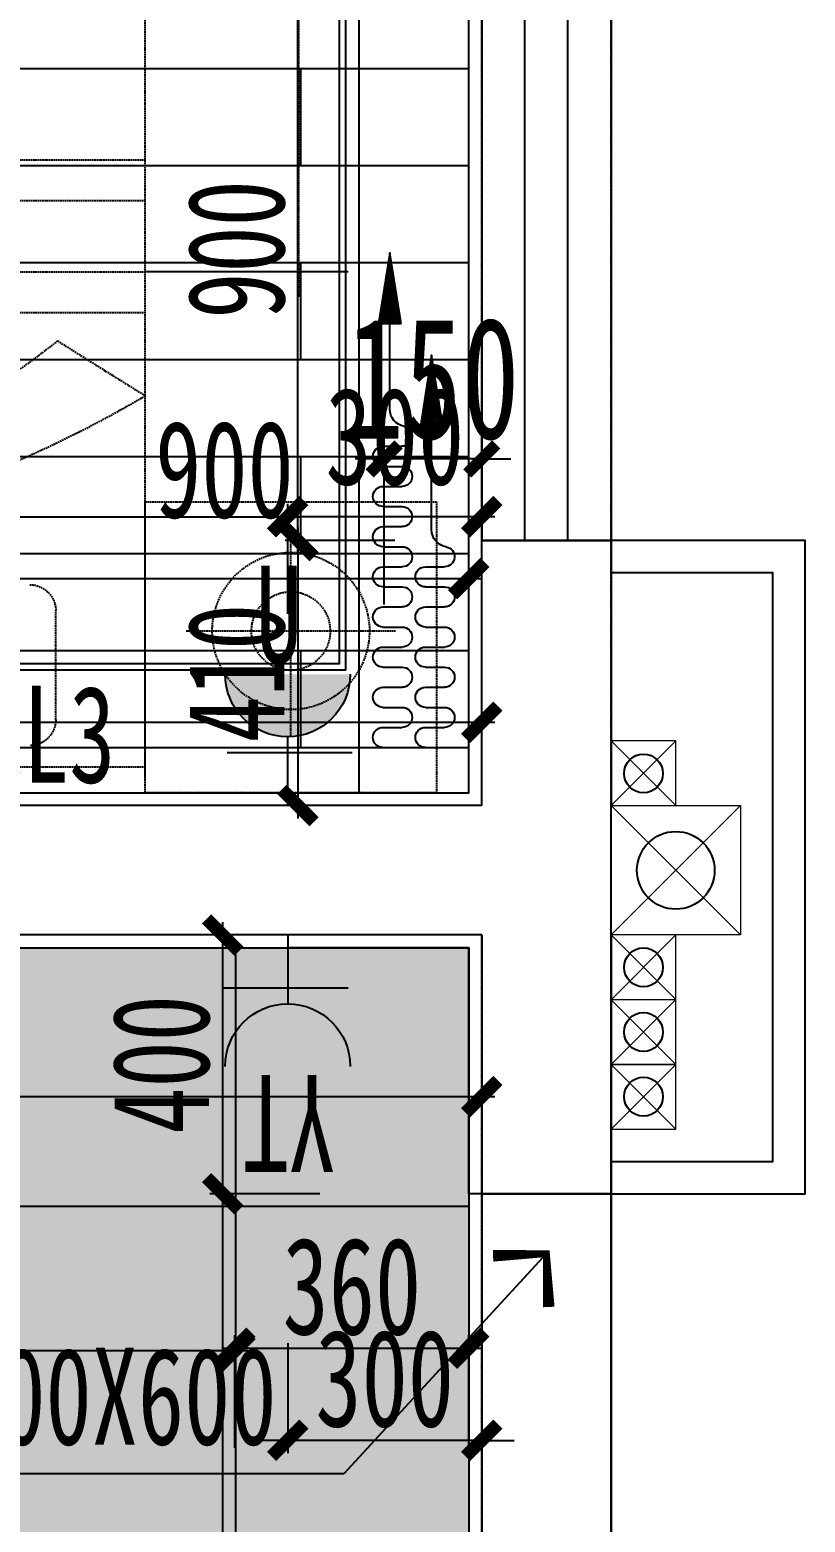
# Model space of a CAD drawing. Extents: x -255202 to 66368, y -6372500 to 603.
# Drawn here: x -122299 to -121101, y -3193802 to -3191495 of the extents above; entities that cross this region are included whole.
import ezdxf
from ezdxf.enums import TextEntityAlignment as Align

# ---------------------------------------------------------------- set-up
doc = ezdxf.new("R2010")
doc.units = 0
doc.header["$LTSCALE"] = 10
doc.header["$MEASUREMENT"] = 0
for name, pattern in [('CONTINOUS', [0]), ('DASH', [0.35, 0.25, -0.1]), ('DOTE', [2.42, 2, -0.2, 0.02, -0.2])]:
    doc.linetypes.add(name, pattern=pattern)
for name, color, linetype in [('A-LIFT-strs（楼电梯）', 8, 'Continuous'), ('A-WALL（砌体墙）', 7, 'Continuous'), ('A-WIND（门窗）', 8, 'Continuous'), ('A-墙体完成面', 15, 'Continuous'), ('D-地面材料', 250, 'Continuous'), ('DIM-地面材质放线', 149, 'Continuous'), ('DIM-插座定位', 146, 'Continuous'), ('DIM-灯具定位', 149, 'Continuous'), ('E-插座示意', 34, 'Continuous'), ('G-BEAM', 4, 'DASH'), ('G-BEAM_CON', 4, 'Continuous'), ('J-活动全高家具', 33, 'Continuous'), ('J-窗帘', 8, 'Continuous'), ('J孔洞标注', 149, 'Continuous'), ('T-天花造型', 45, 'Continuous'), ('T-灯具、灯带', 13, 'Continuous'), ('W-文字', 67, 'Continuous'), ('墙体定位图', 7, 'Continuous'), ('改BL1~-3.2D$0$0-百叶', 2, 'Continuous'), ('改BL1~-3.2D$0$A-EQU-water(水留洞及注释)', 140, 'Continuous')]:
    doc.layers.add(name, color=color, linetype=linetype)
doc.layers.add('改BL1~-3.2D$0$-GPS-辅助', color=252, linetype='Continuous', lineweight=18, plot=False)
doc.layers.add('改BL1~-3.2D$0$GPS-辅助', color=252, linetype='Continuous', lineweight=18)
doc.styles.add('arch', font='romans.shx', dxfattribs={"width": 0.75})
doc.styles.add('宋体', font='', dxfattribs={"width": 0.8})
doc.styles.add('样式222', font='', dxfattribs={"width": 0.7})
doc.styles.add('细黑体', font='', dxfattribs={"width": 0.7})
doc.styles.get('宋体').set_extended_font_data('STXihei')
doc.styles.get('样式222').set_extended_font_data('STXihei')
doc.styles.get('细黑体').set_extended_font_data('STXihei')
doc.dimstyles.new('DK-50', dxfattribs={"dimscale": 50, "dimtxt": 3, "dimasz": 1, "dimexe": 0.4, "dimexo": 0.4, "dimgap": 0.4, "dimtad": 1, "dimtoh": 1, "dimdec": 0, "dimrnd": 5, "dimdsep": 46, "dimtxsty": '样式222', "dimblk": 'ARCHTICK', "dimcen": 3, "dimdle": 0.4, "dimclrd": 149, "dimclre": 149, "dimclrt": 149, "dimadec": 0, "dimazin": 0, "dimtfac": 1, "dimtdec": 0, "dimtix": 1, "dimtmove": 2, "dimatfit": 3, "dimldrblk": 'ARCHTICK', "dimfxl": 3, "dimfxlon": 1, "dimtvp": 1, "dimtolj": 1, "dimtzin": 0, "dimarcsym": 0})
doc.dimstyles.new('TC-DIM', dxfattribs={"dimscale": 0, "dimtxt": 2.5, "dimasz": 1.2, "dimexe": 1.2, "dimexo": 0, "dimgap": 0.5, "dimtad": 1, "dimdec": 0, "dimlfac": -1, "dimzin": 9, "dimdsep": 46, "dimtxsty": 'arch', "dimblk1": 'ARCHTICK', "dimblk2": 'ARCHTICK', "dimsah": 1, "dimcen": 2, "dimdle": 1.2, "dimclrd": 67, "dimclre": 67, "dimclrt": 67, "dimadec": 0, "dimazin": 0, "dimtfac": 1, "dimtdec": 0, "dimtmove": 0, "dimatfit": 3, "dimldrblk": 'ARCHTICK', "dimfxl": 8, "dimtolj": 1, "dimtzin": 0, "dimarcsym": 0})
doc.dimstyles.new('副本 DK-75', dxfattribs={"dimscale": 75, "dimtxt": 2.5, "dimasz": 0.6, "dimexe": 1, "dimexo": 1, "dimgap": 0.4, "dimtad": 1, "dimdec": 0, "dimrnd": 5, "dimdsep": 46, "dimtxsty": '样式222', "dimblk": 'ARCHTICK', "dimcen": 3, "dimdle": 0.4, "dimclrd": 149, "dimclre": 149, "dimclrt": 149, "dimadec": 0, "dimazin": 0, "dimtfac": 1, "dimtdec": 0, "dimtix": 1, "dimtmove": 2, "dimatfit": 3, "dimldrblk": 'ARCHTICK', "dimfxl": 3, "dimfxlon": 1, "dimtvp": 1, "dimtolj": 1, "dimtzin": 0, "dimarcsym": 0})

# ---------------------------------------------------------------- blocks, each defined once
blk = doc.blocks.new('A$C575336CE')
h = blk.add_hatch(color=0)
edge = h.paths.add_edge_path()
edge.add_line((1.4, 90.3), (87.4, 90.3))
edge.add_ellipse((44.4, 90.3), major_axis=(-30.4, 30.4), ratio=1, start_angle=45, end_angle=225, ccw=False)
at = {"color": 0}
for p, q in [((44.4, 0), (44.4, 47.3)), ((0, 36.2), (86, 36.2))]:
    blk.add_line(p, q, dxfattribs=at)
blk.add_arc((44.4, 90.3), 43, 180, 0, dxfattribs=at)
at = {"color": 0, "style": '宋体'}
blk.add_attdef('S', text='', height=84, dxfattribs=at).set_placement((102.6, 76.1), align=Align.BOTTOM_CENTER)
blk = doc.blocks.new('_ArchTick')
at = {"color": 0, "linetype": 'ByBlock', "const_width": 0.4}
blk.add_lwpolyline([(-0.5, -0.5), (0.5, 0.5)], dxfattribs=at)
blk = doc.blocks.new('*D161')
at = {"layer": 'Defpoints', "color": 0, "transparency": 16777216}
for p in [(-121900.8, -3192894.5), (-121600.8, -3192894.5), (-121900.8, -3193675.9)]:
    blk.add_point(p, dxfattribs=at)
at = {"layer": 'DIM-插座定位', "color": 149, "lineweight": -2, "transparency": 16777216}
for p, q in [((-121900.8, -3193525.9), (-121900.8, -3193695.9)), ((-121600.8, -3193525.9), (-121600.8, -3193695.9)), ((-121900.8, -3193675.9), (-121950.8, -3193675.9)), ((-121600.8, -3193675.9), (-121900.8, -3193675.9)), ((-121600.8, -3193675.9), (-121550.8, -3193675.9))]:
    blk.add_line(p, q, dxfattribs=at)
at = {"layer": 'DIM-插座定位', "color": 149, "lineweight": -2, "transparency": 16777216, "xscale": 50, "yscale": 50, "zscale": 50}
blk.add_blockref('_ArchTick', (-121900.8, -3193675.9), dxfattribs=at)
at = {"layer": 'DIM-插座定位', "color": 149, "lineweight": -2, "transparency": 16777216, "xscale": 50, "yscale": 50, "zscale": 50, "rotation": 180}
blk.add_blockref('_ArchTick', (-121600.8, -3193675.9), dxfattribs=at)
at = {"layer": 'DIM-插座定位', "color": 149, "transparency": 16777216, "insert": (-121750.8, -3193580.9), "char_height": 150, "attachment_point": 5, "style": '样式222'}
blk.add_mtext('\\A1;300', dxfattribs=at)
blk = doc.blocks.new('*D251')
at = {"layer": 'Defpoints', "color": 0, "transparency": 16777216}
for p in [(-121900.8, -3192247.7), (-121600.8, -3192694.5), (-121900.8, -3192934.2)]:
    blk.add_point(p, dxfattribs=at)
at = {"layer": 'DIM-插座定位', "color": 149, "lineweight": -2, "transparency": 16777216}
for p, q in [((-121900.8, -3192397.7), (-121900.8, -3192227.7)), ((-121600.8, -3192397.7), (-121600.8, -3192227.7)), ((-121580.8, -3192247.7), (-121920.8, -3192247.7))]:
    blk.add_line(p, q, dxfattribs=at)
at = {"layer": 'DIM-插座定位', "color": 149, "lineweight": -2, "transparency": 16777216, "xscale": 50, "yscale": 50, "zscale": 50, "rotation": 180}
blk.add_blockref('_ArchTick', (-121900.8, -3192247.7), dxfattribs=at)
at = {"layer": 'DIM-插座定位', "color": 149, "lineweight": -2, "transparency": 16777216, "xscale": 50, "yscale": 50, "zscale": 50}
blk.add_blockref('_ArchTick', (-121600.8, -3192247.7), dxfattribs=at)
at = {"layer": 'DIM-插座定位', "color": 149, "transparency": 16777216, "insert": (-121735.2, -3192124.3), "char_height": 150, "attachment_point": 5, "style": '样式222'}
blk.add_mtext('\\A1;300', dxfattribs=at)
blk = doc.blocks.new('*D279')
at = {"layer": 'Defpoints', "color": 0, "linetype": 'ByBlock', "transparency": 16777216}
for p in [(-121620.8, -3192343.5), (-122521.4, -3192548.6), (-121620.8, -3192578.1)]:
    blk.add_point(p, dxfattribs=at)
at = {"layer": 'DIM-灯具定位', "color": 149, "linetype": 'ByBlock', "lineweight": -2, "transparency": 16777216}
for p, q in [((-122521.4, -3192493.5), (-122521.4, -3192323.5)), ((-121620.8, -3192493.5), (-121620.8, -3192323.5)), ((-122541.4, -3192343.5), (-121600.8, -3192343.5))]:
    blk.add_line(p, q, dxfattribs=at)
at = {"layer": 'DIM-灯具定位', "color": 149, "linetype": 'ByBlock', "lineweight": -2, "transparency": 16777216, "xscale": 50, "yscale": 50, "zscale": 50, "rotation": 180}
blk.add_blockref('_ArchTick', (-122521.4, -3192343.5), dxfattribs=at)
at = {"layer": 'DIM-灯具定位', "color": 149, "linetype": 'ByBlock', "lineweight": -2, "transparency": 16777216, "xscale": 50, "yscale": 50, "zscale": 50}
blk.add_blockref('_ArchTick', (-121620.8, -3192343.5), dxfattribs=at)
at = {"layer": 'DIM-灯具定位', "color": 149, "linetype": 'ByBlock', "transparency": 16777216, "insert": (-121998.6, -3192175.5), "char_height": 150, "attachment_point": 5, "style": '样式222'}
blk.add_mtext('\\A1;900', dxfattribs=at)
blk = doc.blocks.new('*D281')
at = {"layer": 'Defpoints', "color": 0, "transparency": 16777216}
for p in [(-121751.7, -3192158.4), (-121600.8, -3192445.3), (-121751.7, -3192530.7)]:
    blk.add_point(p, dxfattribs=at)
at = {"layer": 'J孔洞标注', "color": 149, "lineweight": -2, "transparency": 16777216}
for p, q in [((-121751.7, -3192383.4), (-121751.7, -3192083.4)), ((-121600.8, -3192370.3), (-121600.8, -3192083.4)), ((-121751.7, -3192158.4), (-121796.7, -3192158.4)), ((-121600.8, -3192158.4), (-121751.7, -3192158.4)), ((-121600.8, -3192158.4), (-121555.8, -3192158.4))]:
    blk.add_line(p, q, dxfattribs=at)
at = {"layer": 'J孔洞标注', "color": 149, "lineweight": -2, "transparency": 16777216, "xscale": 45, "yscale": 45, "zscale": 45}
blk.add_blockref('_ArchTick', (-121751.7, -3192158.4), dxfattribs=at)
at = {"layer": 'J孔洞标注', "color": 149, "lineweight": -2, "transparency": 16777216, "xscale": 45, "yscale": 45, "zscale": 45, "rotation": 180}
blk.add_blockref('_ArchTick', (-121600.8, -3192158.4), dxfattribs=at)
at = {"layer": 'J孔洞标注', "color": 149, "transparency": 16777216, "insert": (-121676.3, -3192034.7), "char_height": 187.5, "attachment_point": 5, "style": '样式222'}
blk.add_mtext('\\A1;150', dxfattribs=at)
blk = doc.blocks.new('DRAP')
at = {"color": 250}
for p, q in [((39.3, 46.7), (39.3, 83.7)), ((78.1, 46.7), (78.1, 83.7)), ((116.9, 46.7), (116.9, 83.7)), ((155.8, 46.7), (155.8, 83.7)), ((194.6, 46.7), (194.6, 83.7)), ((233.4, 46.7), (233.4, 83.7)), ((272.2, 46.7), (272.2, 83.7)), ((311, 46.7), (311, 83.7)), ((349.8, 46.7), (349.8, 83.7)), ((421.6, 58.8), (758.9, 58.8)), ((39.3, -35.2), (39.3, 1.8)), ((78.1, -35.2), (78.1, 1.8)), ((116.9, -35.2), (116.9, 1.8)), ((155.8, -35.2), (155.8, 1.8)), ((194.6, -35.2), (194.6, 1.8)), ((233.4, -35.2), (233.4, 1.8)), ((272.2, -35.2), (272.2, 1.8)), ((311, -35.2), (311, 1.8)), ((349.8, -35.2), (349.8, 1.8)), ((388.6, -35.2), (388.6, 1.8)), ((427.4, -35.2), (427.4, 1.8)), ((466.3, -35.2), (466.3, 1.8)), ((505.1, -35.2), (505.1, 1.8)), ((543.9, -35.2), (543.9, 1.8)), ((582.7, -35.2), (582.7, 1.8)), ((654.3, -21.8), (840.3, -21.8))]:
    blk.add_line(p, q, dxfattribs=at)
at = {"color": 250, "linetype": 'Continuous'}
for points in [[(621.9, 80.5), (758.9, 58.8), (621.9, 37)], [(624.4, 77.6), (743, 58.8), (624.4, 39.9)], [(626.9, 74.7), (727.1, 58.8), (626.9, 42.8)], [(629.4, 71.8), (711.2, 58.8), (629.4, 45.8)], [(631.9, 68.8), (695.3, 58.8), (631.9, 48.7)], [(634.4, 65.9), (679.3, 58.8), (634.4, 51.6)], [(636.9, 63), (663.4, 58.8), (636.9, 54.5)], [(639.4, 60), (647.5, 58.8), (639.4, 57.5)], [(819.8, 0), (956.8, -21.8), (819.8, -43.6)], [(822.3, -3), (940.9, -21.8), (822.3, -40.7)], [(824.8, -5.9), (925, -21.8), (824.8, -37.8)], [(827.3, -8.8), (909.1, -21.8), (827.3, -34.8)], [(829.8, -11.8), (893.1, -21.8), (829.8, -31.9)], [(832.3, -14.7), (877.2, -21.8), (832.3, -29)], [(834.8, -17.6), (861.3, -21.8), (834.8, -26)], [(837.3, -20.5), (845.4, -21.8), (837.3, -23.1)]]:
    blk.add_lwpolyline(points, close=True, dxfattribs=at)
at = {"color": 250}
for centre, radius, start, end in [((58.7, 83.7), 19.4, 0, 180), ((136.4, 83.7), 19.4, 0, 180), ((214, 83.7), 19.4, 0, 180), ((291.6, 83.7), 19.4, 0, 180), ((369.2, 83.7), 19.4, 9.5948, 180), ((421.6, 92.5), 33.8, 189.5948, 270), ((19.9, 46.7), 19.4, 180, 0), ((97.5, 46.7), 19.4, 180, 0), ((175.2, 46.7), 19.4, 180, 0), ((252.8, 46.7), 19.4, 180, 0), ((330.4, 46.7), 19.4, 180, 0), ((58.7, 1.8), 19.4, 0, 180), ((136.4, 1.8), 19.4, 0, 180), ((214, 1.8), 19.4, 0, 180), ((291.6, 1.8), 19.4, 0, 180), ((369.2, 1.8), 19.4, 0, 180), ((446.8, 1.8), 19.4, 0, 180), ((524.5, 1.8), 19.4, 0, 180), ((602.1, 1.8), 19.4, 11.0095, 180), ((654.3, 11.9), 33.8, 191.0095, 270), ((19.9, -35.2), 19.4, 180, 0), ((97.5, -35.2), 19.4, 180, 0), ((175.2, -35.2), 19.4, 180, 0), ((252.8, -35.2), 19.4, 180, 0), ((330.4, -35.2), 19.4, 180, 0), ((408, -35.2), 19.4, 180, 0), ((485.7, -35.2), 19.4, 180, 0), ((563.3, -35.2), 19.4, 180, 0)]:
    blk.add_arc(centre, radius, start, end, dxfattribs=at)
blk = doc.blocks.new('*D327')
at = {"layer": 'Defpoints', "color": 0, "transparency": 16777216}
for p in [(-123800.8, -3192247.7), (-121900.8, -3192247.7), (-121900.8, -3192247.7)]:
    blk.add_point(p, dxfattribs=at)
at = {"layer": 'DIM-插座定位', "color": 149, "lineweight": -2, "transparency": 16777216}
for p, q in [((-123800.8, -3192247.7), (-123800.8, -3192227.7)), ((-121900.8, -3192247.7), (-121900.8, -3192227.7)), ((-123820.8, -3192247.7), (-121880.8, -3192247.7))]:
    blk.add_line(p, q, dxfattribs=at)
at = {"layer": 'DIM-插座定位', "color": 149, "lineweight": -2, "transparency": 16777216, "xscale": 50, "yscale": 50, "zscale": 50, "rotation": 180}
blk.add_blockref('_ArchTick', (-123800.8, -3192247.7), dxfattribs=at)
at = {"layer": 'DIM-插座定位', "color": 149, "lineweight": -2, "transparency": 16777216, "xscale": 50, "yscale": 50, "zscale": 50}
blk.add_blockref('_ArchTick', (-121900.8, -3192247.7), dxfattribs=at)
at = {"layer": 'DIM-插座定位', "color": 149, "transparency": 16777216, "insert": (-122850.8, -3192152.7), "char_height": 150, "attachment_point": 5, "style": '样式222'}
blk.add_mtext('\\A1;1900', dxfattribs=at)
blk = doc.blocks.new('z')
at = {"color": 67}
blk.add_line((0, 0), (-1, 0), dxfattribs=at)
blk.add_lwpolyline([(-0.972, 0.974, 0.299, 0.174, 0), (0, 0, 0.174, 0.299, 0), (-0.972, -0.974, 0.299, 0.299, 0)], format="xyseb", dxfattribs=at)
blk = doc.blocks.new('*D437')
at = {"layer": 'Defpoints', "color": 0, "transparency": 16777216}
for p in [(-127580.8, -3193537.4), (-127580.8, -3193729.5), (-121982.5, -3193729.5)]:
    blk.add_point(p, dxfattribs=at)
at = {"layer": 'DIM-地面材质放线', "color": 149, "lineweight": -2, "transparency": 16777216}
for p, q in [((-127580.8, -3193687.4), (-127580.8, -3193517.4)), ((-121982.5, -3193687.4), (-121982.5, -3193517.4)), ((-121962.5, -3193537.4), (-127600.8, -3193537.4))]:
    blk.add_line(p, q, dxfattribs=at)
at = {"layer": 'DIM-地面材质放线', "color": 149, "lineweight": -2, "transparency": 16777216, "xscale": 50, "yscale": 50, "zscale": 50}
for p, rotation in [((-127580.8, -3193537.4), 180.0000000000048), ((-121982.5, -3193537.4), 4.796163466380675e-12)]:
    blk.add_blockref('_ArchTick', p, dxfattribs=dict(at, rotation=rotation))
at = {"layer": 'DIM-地面材质放线', "color": 149, "transparency": 16777216, "insert": (-124781.6, -3193442.4), "char_height": 150, "attachment_point": 5, "style": '样式222'}
blk.add_mtext('\\A1;800*7=5600', dxfattribs=at)
blk = doc.blocks.new('*D473')
at = {"layer": 'Defpoints', "color": 0, "transparency": 16777216}
for p in [(-121620.8, -3193533.4), (-121982.5, -3193729.5), (-121620.8, -3193725.6)]:
    blk.add_point(p, dxfattribs=at)
at = {"layer": 'DIM-地面材质放线', "color": 149, "lineweight": -2, "transparency": 16777216}
for p, q in [((-121982.5, -3193683.4), (-121982.5, -3193513.4)), ((-121620.8, -3193683.4), (-121620.8, -3193513.4)), ((-122002.5, -3193533.4), (-121600.8, -3193533.4))]:
    blk.add_line(p, q, dxfattribs=at)
at = {"layer": 'DIM-地面材质放线', "color": 149, "lineweight": -2, "transparency": 16777216, "xscale": 50, "yscale": 50, "zscale": 50, "rotation": 180}
blk.add_blockref('_ArchTick', (-121982.5, -3193533.4), dxfattribs=at)
at = {"layer": 'DIM-地面材质放线', "color": 149, "lineweight": -2, "transparency": 16777216, "xscale": 50, "yscale": 50, "zscale": 50}
blk.add_blockref('_ArchTick', (-121620.8, -3193533.4), dxfattribs=at)
at = {"layer": 'DIM-地面材质放线', "color": 149, "transparency": 16777216, "insert": (-121801.6, -3193438.4), "char_height": 150, "attachment_point": 5, "style": '样式222'}
blk.add_mtext('\\A1;360', dxfattribs=at)
blk = doc.blocks.new('*D776')
at = {"layer": 'Defpoints', "color": 0, "transparency": 16777216}
for p in [(-122001.2, -3193294.6), (-121698.4, -3193294.6), (-121698.4, -3196784.5)]:
    blk.add_point(p, dxfattribs=at)
at = {"layer": '墙体定位图', "color": 149, "lineweight": -2, "transparency": 16777216}
for p, q in [((-122001.2, -3196804.5), (-122001.2, -3193274.6)), ((-121851.2, -3193294.6), (-122021.2, -3193294.6)), ((-121851.2, -3196784.5), (-122021.2, -3196784.5))]:
    blk.add_line(p, q, dxfattribs=at)
at = {"layer": '墙体定位图', "color": 149, "lineweight": -2, "transparency": 16777216, "xscale": 50, "yscale": 50, "zscale": 50}
for p, rotation in [((-122001.2, -3193294.6), 90), ((-122001.2, -3196784.5), 270)]:
    blk.add_blockref('_ArchTick', p, dxfattribs=dict(at, rotation=rotation))
at = {"layer": '墙体定位图', "color": 149, "transparency": 16777216, "insert": (-122096.2, -3195039.6), "char_height": 150, "attachment_point": 5, "rotation": 90, "style": '样式222'}
blk.add_mtext('\\A1;3490', dxfattribs=at)
blk = doc.blocks.new('*D777')
at = {"layer": 'Defpoints', "color": 0, "transparency": 16777216}
for p in [(-122001.2, -3192894.5), (-121698.4, -3192894.5), (-121698.4, -3193294.6)]:
    blk.add_point(p, dxfattribs=at)
at = {"layer": '墙体定位图', "color": 149, "lineweight": -2, "transparency": 16777216}
for p, q in [((-122001.2, -3193314.6), (-122001.2, -3192874.5)), ((-121851.2, -3192894.5), (-122021.2, -3192894.5)), ((-121851.2, -3193294.6), (-122021.2, -3193294.6))]:
    blk.add_line(p, q, dxfattribs=at)
at = {"layer": '墙体定位图', "color": 149, "lineweight": -2, "transparency": 16777216, "xscale": 50, "yscale": 50, "zscale": 50}
for p, rotation in [((-122001.2, -3192894.5), 90), ((-122001.2, -3193294.6), 270)]:
    blk.add_blockref('_ArchTick', p, dxfattribs=dict(at, rotation=rotation))
at = {"layer": '墙体定位图', "color": 149, "transparency": 16777216, "insert": (-122096.2, -3193094.6), "char_height": 150, "attachment_point": 5, "rotation": 90, "style": '样式222'}
blk.add_mtext('\\A1;400', dxfattribs=at)
blk = doc.blocks.new('*D778')
at = {"layer": 'Defpoints', "color": 0, "transparency": 16777216}
for p in [(-124900.8, -3192894.5), (-121600.8, -3192894.5), (-124900.8, -3193144.5)]:
    blk.add_point(p, dxfattribs=at)
at = {"layer": '墙体定位图', "color": 149, "lineweight": -2, "transparency": 16777216}
for p, q in [((-124900.8, -3192994.5), (-124900.8, -3193164.5)), ((-121600.8, -3192994.5), (-121600.8, -3193164.5)), ((-121580.8, -3193144.5), (-124920.8, -3193144.5))]:
    blk.add_line(p, q, dxfattribs=at)
at = {"layer": '墙体定位图', "color": 149, "lineweight": -2, "transparency": 16777216, "xscale": 50, "yscale": 50, "zscale": 50, "rotation": 180}
blk.add_blockref('_ArchTick', (-124900.8, -3193144.5), dxfattribs=at)
at = {"layer": '墙体定位图', "color": 149, "lineweight": -2, "transparency": 16777216, "xscale": 50, "yscale": 50, "zscale": 50}
blk.add_blockref('_ArchTick', (-121600.8, -3193144.5), dxfattribs=at)
at = {"layer": '墙体定位图', "color": 149, "transparency": 16777216, "insert": (-123250.8, -3193049.5), "char_height": 150, "attachment_point": 5, "style": '样式222'}
blk.add_mtext('\\A1;3300', dxfattribs=at)
blk = doc.blocks.new('*D813')
at = {"layer": 'Defpoints', "color": 0, "transparency": 16777216}
for p in [(-121600.8, -3192565.5), (-124600.8, -3192694.5), (-121600.8, -3192694.5)]:
    blk.add_point(p, dxfattribs=at)
at = {"layer": '墙体定位图', "color": 149, "lineweight": -2, "transparency": 16777216}
for p, q in [((-124600.8, -3192674.5), (-124600.8, -3192545.5)), ((-121600.8, -3192674.5), (-121600.8, -3192545.5)), ((-124620.8, -3192565.5), (-121580.8, -3192565.5))]:
    blk.add_line(p, q, dxfattribs=at)
at = {"layer": '墙体定位图', "color": 149, "lineweight": -2, "transparency": 16777216, "xscale": 50, "yscale": 50, "zscale": 50, "rotation": 180}
blk.add_blockref('_ArchTick', (-124600.8, -3192565.5), dxfattribs=at)
at = {"layer": '墙体定位图', "color": 149, "lineweight": -2, "transparency": 16777216, "xscale": 50, "yscale": 50, "zscale": 50}
blk.add_blockref('_ArchTick', (-121600.8, -3192565.5), dxfattribs=at)
at = {"layer": '墙体定位图', "color": 149, "transparency": 16777216, "insert": (-123100.8, -3192470.5), "char_height": 150, "attachment_point": 5, "style": '样式222'}
blk.add_mtext('\\A1;3000', dxfattribs=at)
blk = doc.blocks.new('*D814')
at = {"layer": 'Defpoints', "color": 0, "transparency": 16777216}
for p in [(-121600.8, -3192284.5), (-121884.9, -3192694.5), (-121600.8, -3192694.5)]:
    blk.add_point(p, dxfattribs=at)
at = {"layer": '墙体定位图', "color": 149, "lineweight": -2, "transparency": 16777216}
for p, q in [((-121884.9, -3192264.5), (-121884.9, -3192714.5)), ((-121734.9, -3192284.5), (-121904.9, -3192284.5)), ((-121734.9, -3192694.5), (-121904.9, -3192694.5))]:
    blk.add_line(p, q, dxfattribs=at)
at = {"layer": '墙体定位图', "color": 149, "lineweight": -2, "transparency": 16777216, "xscale": 50, "yscale": 50, "zscale": 50}
for p, rotation in [((-121884.9, -3192284.5), 90), ((-121884.9, -3192694.5), 270)]:
    blk.add_blockref('_ArchTick', p, dxfattribs=dict(at, rotation=rotation))
at = {"layer": '墙体定位图', "color": 149, "transparency": 16777216, "insert": (-121979.9, -3192489.5), "char_height": 150, "attachment_point": 5, "rotation": 90, "style": '样式222'}
blk.add_mtext('\\A1;410', dxfattribs=at)
blk = doc.blocks.new('*D815')
at = {"layer": 'Defpoints', "color": 0, "transparency": 16777216}
for p in [(-121884.9, -3191384.5), (-121600.8, -3191384.5), (-121600.8, -3192284.5)]:
    blk.add_point(p, dxfattribs=at)
at = {"layer": '墙体定位图', "color": 149, "lineweight": -2, "transparency": 16777216}
for p, q in [((-121884.9, -3192304.5), (-121884.9, -3191364.5)), ((-121734.9, -3191384.5), (-121904.9, -3191384.5)), ((-121734.9, -3192284.5), (-121904.9, -3192284.5))]:
    blk.add_line(p, q, dxfattribs=at)
at = {"layer": '墙体定位图', "color": 149, "lineweight": -2, "transparency": 16777216, "xscale": 50, "yscale": 50, "zscale": 50}
for p, rotation in [((-121884.9, -3191384.5), 90), ((-121884.9, -3192284.5), 270)]:
    blk.add_blockref('_ArchTick', p, dxfattribs=dict(at, rotation=rotation))
at = {"layer": '墙体定位图', "color": 149, "transparency": 16777216, "insert": (-121979.9, -3191834.5), "char_height": 150, "attachment_point": 5, "rotation": 90, "style": '样式222'}
blk.add_mtext('\\A1;900', dxfattribs=at)
blk = doc.blocks.new('改BL1~-3.2D$0$A$C0B5C7788')
at = {"layer": '改BL1~-3.2D$0$GPS-辅助'}
for p, q in [((-100, 100), (100, -100)), ((100, 100), (-100, -100))]:
    blk.add_line(p, q, dxfattribs=at)
blk.add_lwpolyline([(-100, -100), (100, -100), (100, 100), (-100, 100)], close=True, dxfattribs=at)
blk = doc.blocks.new('hdfgdf')
at = {"layer": 'G-BEAM'}
for p, q in [((153178.4, -51204.1), (153178.4, -47794.1)), ((153378.4, -51304.1), (153378.4, -47794.1)), ((153178.4, -51204.1), (148978.4, -51204.1)), ((153378.4, -54294.1), (153378.4, -51304.1)), ((153178.4, -51404.1), (147178.4, -51404.1)), ((153178.4, -54294.1), (153178.4, -51404.1))]:
    blk.add_line(p, q, dxfattribs=at)
at = {"layer": 'W-文字', "style": '细黑体', "width": 0.7}
blk.add_text('200X600', height=150, dxfattribs=at).set_placement((152361.2, -52192.2))
at = {"layer": 'W-文字'}
blk.add_leader([(153278.4, -51896.8), (152965.1, -52237.5), (152222.9, -52237.5)], dimstyle='TC-DIM', override={"dimscale": 50, "dimtad": 0, "dimldrblk": 'z'}, dxfattribs=at)

msp = doc.modelspace()

# ---------------------------------------------------------------- hatches: boundary and pattern name
at = {"layer": 'D-地面材料'}
h = msp.add_hatch(dxfattribs=at)
h.set_pattern_fill('DOTS', color=250, scale=500, style=0, double=1)
h.set_pattern_definition([(0, (-124400.813, -3186984.576), (15.625, 31.25), [0, -31.25])])
h.paths.add_polyline_path([(-121620.8, -3192914.5), (-124870.9, -3192914.5), (-124870.9, -3192929.5), (-125930.8, -3192929.5), (-125930.8, -3192914.5), (-127580.8, -3192914.5), (-127580.8, -3197084.5), (-121620.8, -3197084.5)])

# ---------------------------------------------------------------- linework, layer by layer
at = {"layer": 'A-LIFT-strs（楼电梯）'}
msp.add_lwpolyline([(-121400.8, -3192894.5), (-121400.8, -3197284.5), (-127600.8, -3197284.5)], dxfattribs=at)
at = {"layer": 'A-WALL（砌体墙）', "color": 0}
for p, q in [((-121400.8, -3189084.5), (-121400.8, -3192694.5)), ((-121600.8, -3192284.5), (-121400.8, -3192284.5)), ((-121600.8, -3192694.5), (-124600.8, -3192694.5)), ((-121600.8, -3192894.5), (-124800.8, -3192894.5)), ((-121400.8, -3192894.5), (-121400.8, -3192894.5))]:
    msp.add_line(p, q, dxfattribs=at)
at = {"layer": 'A-WALL（砌体墙）'}
msp.add_line((-121600.8, -3192694.5), (-121600.8, -3192284.5), dxfattribs=at)
at = {"layer": 'A-WALL（砌体墙）', "color": 0}
msp.add_lwpolyline([(-121600.8, -3192894.5), (-121600.8, -3193294.6), (-121400.8, -3193294.6), (-121400.8, -3192694.5)], dxfattribs=at)
at = {"layer": 'A-WIND（门窗）', "extrusion": (0, 0, -1)}
for p, q in [((-121600.8, -3189584.5), (-121600.8, -3192284.5)), ((-121400.8, -3189584.5), (-121400.8, -3192284.5)), ((-121534.1, -3192284.5), (-121534.1, -3191384.5)), ((-121467.5, -3192284.5), (-121467.5, -3191384.5)), ((-121400.8, -3192284.5), (-121600.8, -3192284.5))]:
    msp.add_line(p, q, dxfattribs=at)
at = {"layer": 'A-WIND（门窗）'}
msp.add_line((-121600.8, -3192284.5), (-121400.8, -3192284.5), dxfattribs=at)
at = {"layer": 'A-墙体完成面', "linetype": 'ByBlock'}
msp.add_line((-124820.9, -3192914.5), (-121620.8, -3192914.5), dxfattribs=at)
at = {"layer": 'A-墙体完成面'}
msp.add_line((-121600.8, -3193294.6), (-121620.8, -3193294.6), dxfattribs=at)
for points in [[(-124580.9, -3190284.5), (-124580.9, -3192674.5), (-121620.8, -3192674.5), (-121620.8, -3189304.5), (-121970.8, -3189304.5), (-121970.8, -3189304.5), (-122300.9, -3189304.5)], [(-121620.8, -3193294.6), (-121620.8, -3192914.5), (-121900.8, -3192914.5)], [(-121620.8, -3192914.5), (-121620.8, -3193294.6)]]:
    msp.add_lwpolyline(points, dxfattribs=at)
at = {"layer": 'D-地面材料'}
for p, q in [((-122780.9, -3191554.5), (-121880.9, -3191554.5)), ((-122330.9, -3191554.5), (-121620.8, -3191554.5)), ((-121880.9, -3191554.5), (-121880.9, -3191704.5)), ((-121880.9, -3191554.5), (-121620.8, -3191554.5)), ((-121880.9, -3191554.5), (-121880.9, -3191704.5)), ((-122780.9, -3191704.5), (-121880.9, -3191704.5)), ((-122330.9, -3191704.5), (-121620.8, -3191704.5)), ((-121880.9, -3191704.5), (-121620.8, -3191704.5)), ((-122780.9, -3191854.5), (-121880.9, -3191854.5)), ((-122330.9, -3191854.5), (-121620.8, -3191854.5)), ((-121880.9, -3191854.5), (-121880.9, -3192004.5)), ((-121880.9, -3191854.5), (-121620.8, -3191854.5)), ((-121880.9, -3191854.5), (-121880.9, -3192004.5)), ((-122780.9, -3192004.5), (-121880.9, -3192004.5)), ((-122330.9, -3192004.5), (-121620.8, -3192004.5)), ((-121880.9, -3192004.5), (-121620.8, -3192004.5)), ((-122780.9, -3192154.5), (-121880.9, -3192154.5)), ((-122330.9, -3192154.5), (-121620.8, -3192154.5)), ((-121880.9, -3192154.5), (-121880.9, -3192304.5)), ((-121880.9, -3192154.5), (-121620.8, -3192154.5)), ((-121880.9, -3192154.5), (-121880.9, -3192304.5)), ((-122780.9, -3192304.5), (-121880.9, -3192304.5)), ((-122330.9, -3192304.5), (-121620.8, -3192304.5)), ((-121880.9, -3192304.5), (-121620.8, -3192304.5)), ((-122780.9, -3192454.5), (-121880.9, -3192454.5)), ((-122330.9, -3192454.5), (-121620.8, -3192454.5)), ((-121880.9, -3192454.5), (-121880.9, -3192604.5)), ((-121880.9, -3192454.5), (-121620.8, -3192454.5)), ((-121880.9, -3192454.5), (-121880.9, -3192604.5)), ((-122780.9, -3192604.5), (-121880.9, -3192604.5)), ((-122330.9, -3192604.5), (-121620.8, -3192604.5)), ((-121880.9, -3192604.5), (-121620.8, -3192604.5)), ((-121980.8, -3197064.5), (-121980.8, -3192914.5)), ((-121620.8, -3193314.5), (-127580.8, -3193314.5))]:
    msp.add_line(p, q, dxfattribs=at)
msp.add_lwpolyline([(-121400.8, -3196784.5), (-121400.8, -3193294.5), (-121620.8, -3193294.6), (-121620.8, -3196784.5)], close=True, dxfattribs=at)
at = {"layer": 'J-活动全高家具', "linetype": 'DASH'}
for p, q in [((-121883.4, -3191907.9), (-121883.4, -3190321.5)), ((-122120.9, -3192654.5), (-122120.9, -3190694.5)), ((-123620.9, -3191695.8), (-122120.9, -3191695.8)), ((-123620.9, -3191758.8), (-122120.9, -3191758.8)), ((-123620.9, -3191869.1), (-122120.9, -3191869.1)), ((-123620.9, -3191932.1), (-122120.9, -3191932.1)), ((-122256.5, -3191976), (-122120.9, -3192060.9)), ((-121895.9, -3192586.5), (-121895.9, -3192262.5)), ((-122259.4, -3192561.6), (-122259.4, -3192392.9)), ((-121733.9, -3192424.5), (-122057.9, -3192424.5)), ((-123620.9, -3192634.5), (-122120.9, -3192634.5)), ((-123620.9, -3192674.5), (-122120.9, -3192674.5))]:
    msp.add_line(p, q, dxfattribs=at)
at = {"layer": 'J-活动全高家具', "ltscale": 3}
msp.add_line((-121807.2, -3191869.1), (-122120.9, -3191869.1), dxfattribs=at)
at = {"layer": 'J-活动全高家具', "linetype": 'DASH'}
msp.add_lwpolyline([(-122120.9, -3192674.5), (-122120.9, -3192224.5), (-121670.9, -3192224.5), (-121670.9, -3192674.5)], close=True, dxfattribs=at)
for radius in [121.5, 60.8]:
    msp.add_circle((-121895.9, -3192424.5), radius, dxfattribs=at)
at = {"layer": 'J-活动全高家具', "linetype": 'DASH', "extrusion": (0, 0, -1)}
for centre, major_axis, ratio, start_param, end_param in [((-123112.2, -3191421.4), (1237.2, 295.2), 0.696485, 0.984646, 2.153189), ((-122991.8, -3191444.8), (1406.2, 225.3), 0.620308, 1.005864, 2.131234), ((-122299.4, -3192392.9), (28.3, 28.3), 1, -0.785398, 0.785398), ((-122299.4, -3192561.6), (28.3, 28.3), 1, 0.785398, 2.356194)]:
    msp.add_ellipse(centre, major_axis=major_axis, ratio=ratio, start_param=start_param, end_param=end_param, dxfattribs=at)
at = {"layer": 'T-天花造型'}
for p, q in [((-121790.8, -3189554.5), (-121790.8, -3192674.5)), ((-121600.8, -3193294.6), (-121600.8, -3196784.5)), ((-121400.8, -3196784.5), (-121400.8, -3193294.6))]:
    msp.add_line(p, q, dxfattribs=at)
for points in [[(-121810.8, -3189314.5), (-123970.9, -3189314.5), (-123970.9, -3192484.5), (-121810.8, -3192484.5)], [(-121820.8, -3189324.5), (-123960.9, -3189324.5), (-123960.9, -3192474.5), (-121820.8, -3192474.5)]]:
    msp.add_lwpolyline(points, close=True, dxfattribs=at)
at = {"layer": '改BL1~-3.2D$0$0-百叶'}
for points in [[(-121400.8, -3193294.6), (-121100.9, -3193294.5), (-121100.9, -3192284.5), (-121400.9, -3192284.5)], [(-121400.8, -3193244.5), (-121150.9, -3193244.5), (-121150.9, -3192334.5), (-121400.9, -3192334.5)]]:
    msp.add_lwpolyline(points, dxfattribs=at)
at = {"layer": '改BL1~-3.2D$0$A-EQU-water(水留洞及注释)', "linetype": 'Continuous'}
for centre, radius in [((-121350.8, -3192644.7), 30), ((-121300.8, -3192794.5), 60), ((-121350.8, -3192944.5), 30), ((-121350.8, -3193044.5), 30), ((-121350.8, -3193144.5), 30)]:
    msp.add_circle(centre, radius, dxfattribs=at)

# ---------------------------------------------------------------- block references
at = {"layer": 'E-插座示意', "linetype": 'ByBlock', "lineweight": -2}
ref = msp.add_blockref('A$C575336CE', (-121800.9, -3192694.5), dxfattribs=dict(at, xscale=-2.25, yscale=2.25, zscale=2.25))
ref.add_attrib('S', 'U', dxfattribs={"layer": '0', "color": 0, "height": 150, "style": '宋体', "width": 0.7}).set_placement((-121914.6, -3192518.3), align=Align.BOTTOM_CENTER)
ref = msp.add_blockref('A$C575336CE', (-122000.7, -3192894.5), dxfattribs=dict(at, xscale=-2.25, yscale=2.25, zscale=2.25, rotation=180))
ref.add_attrib('S', 'YT', dxfattribs={"layer": '0', "color": 0, "height": 150, "rotation": 180, "style": '宋体', "width": 0.7}).set_placement((-121898.8, -3193065.8), align=Align.BOTTOM_CENTER)
at = {"layer": 'G-BEAM_CON', "linetype": 'CONTINOUS'}
msp.add_blockref('hdfgdf', (-274779.2, -3141490.4), dxfattribs=at)
at = {"layer": 'J-窗帘', "color": 8, "linetype": 'ByBlock', "xscale": -0.8000000000367878, "yscale": 0.8000000000367878, "zscale": 0.8000000000367878, "rotation": 269.9986470439127}
msp.add_blockref('DRAP', (-121725.3, -3192605), dxfattribs=at)
at = {"layer": '改BL1~-3.2D$0$-GPS-辅助', "xscale": 0.5, "yscale": 0.5, "zscale": 0.5, "rotation": 0.002501647178355694}
for p in [(-121350.8, -3192644.5), (-121350.8, -3192944.5), (-121350.8, -3193044.5), (-121350.8, -3193144.5)]:
    msp.add_blockref('改BL1~-3.2D$0$A$C0B5C7788', p, dxfattribs=at)
at = {"layer": '改BL1~-3.2D$0$-GPS-辅助', "xscale": -1}
msp.add_blockref('改BL1~-3.2D$0$A$C0B5C7788', (-121300.8, -3192794.5), dxfattribs=at)

# ---------------------------------------------------------------- texts
at = {"layer": 'T-灯具、灯带', "linetype": 'DOTE', "ltscale": 0.3, "style": '细黑体', "width": 0.7}
msp.add_text('CL3', height=150, dxfattribs=at).set_placement((-122381.4, -3192659.1))

# ---------------------------------------------------------------- dimensions: what is measured, and where the dimension line sits
at = {"layer": 'DIM-地面材质放线'}
dim = msp.add_aligned_dim(p1=(-121982.5, -3193729.5), p2=(-127580.8, -3193729.5), distance=-192.1, text='800*7=<>', dimstyle='DK-50', dxfattribs=at)
dim.commit()
dim.dimension.update_dxf_attribs({"geometry": '*D437', "text_midpoint": (-124781.6, -3193442.4)})
dim = msp.add_linear_dim(base=(-121620.8, -3193533.4), p1=(-121982.5, -3193729.5), p2=(-121620.8, -3193725.6), angle=0, dimstyle='DK-50', dxfattribs=at)
dim.commit()
dim.dimension.update_dxf_attribs({"geometry": '*D473', "text_midpoint": (-121801.6, -3193438.4)})
at = {"layer": 'DIM-插座定位'}
dim = msp.add_linear_dim(base=(-121900.8, -3192247.7), p1=(-121600.8, -3192694.5), p2=(-121900.8, -3192934.2), angle=180, dimstyle='DK-50', dxfattribs=at)
dim.commit()
dim.dimension.update_dxf_attribs({"geometry": '*D251', "text_midpoint": (-121735.2, -3192124.3), "dimtype": 160})
for base, p1, p2, picture, middle in [((-121900.8, -3192247.7), (-123800.8, -3192247.7), (-121900.8, -3192247.7), '*D327', (-122850.8, -3192152.7)), ((-121900.8, -3193675.9), (-121600.8, -3192894.5), (-121900.8, -3192894.5), '*D161', (-121750.8, -3193580.9))]:
    dim = msp.add_linear_dim(base=base, p1=p1, p2=p2, angle=180, dimstyle='DK-50', dxfattribs=at)
    dim.commit()
    dim.dimension.update_dxf_attribs({"geometry": picture, "text_midpoint": middle})
at = {"layer": 'DIM-灯具定位', "linetype": 'ByBlock'}
dim = msp.add_linear_dim(base=(-121620.8, -3192343.5), p1=(-122521.4, -3192548.6), p2=(-121620.8, -3192578.1), angle=180, dimstyle='DK-50', dxfattribs=at)
dim.commit()
dim.dimension.update_dxf_attribs({"geometry": '*D279', "text_midpoint": (-121998.6, -3192175.5), "dimtype": 160})
at = {"layer": 'J孔洞标注'}
dim = msp.add_linear_dim(base=(-121751.7, -3192158.4), p1=(-121600.8, -3192445.3), p2=(-121751.7, -3192530.7), angle=180, dimstyle='副本 DK-75', dxfattribs=at)
dim.commit()
dim.dimension.update_dxf_attribs({"geometry": '*D281', "text_midpoint": (-121676.3, -3192034.7)})
at = {"layer": '墙体定位图', "color": 1}
for base, p1, p2, angle, picture, middle in [((-121884.9, -3191384.5), (-121600.8, -3192284.5), (-121600.8, -3191384.5), 90, '*D815', (-121979.9, -3191834.5)), ((-121884.9, -3192694.5), (-121600.8, -3192284.5), (-121600.8, -3192694.5), 90, '*D814', (-121979.9, -3192489.5)), ((-121600.8, -3192565.5), (-124600.8, -3192694.5), (-121600.8, -3192694.5), 180, '*D813', (-123100.8, -3192470.5)), ((-122001.2, -3192894.5), (-121698.4, -3193294.6), (-121698.4, -3192894.5), 90, '*D777', (-122096.2, -3193094.6)), ((-124900.8, -3193144.5), (-121600.8, -3192894.5), (-124900.8, -3192894.5), 180, '*D778', (-123250.8, -3193049.5)), ((-122001.2, -3193294.6), (-121698.4, -3196784.5), (-121698.4, -3193294.6), 90, '*D776', (-122096.2, -3195039.6))]:
    dim = msp.add_linear_dim(base=base, p1=p1, p2=p2, angle=angle, dimstyle='DK-50', dxfattribs=at)
    dim.commit()
    dim.dimension.update_dxf_attribs({"geometry": picture, "text_midpoint": middle})

doc.saveas('drawing.dxf')
